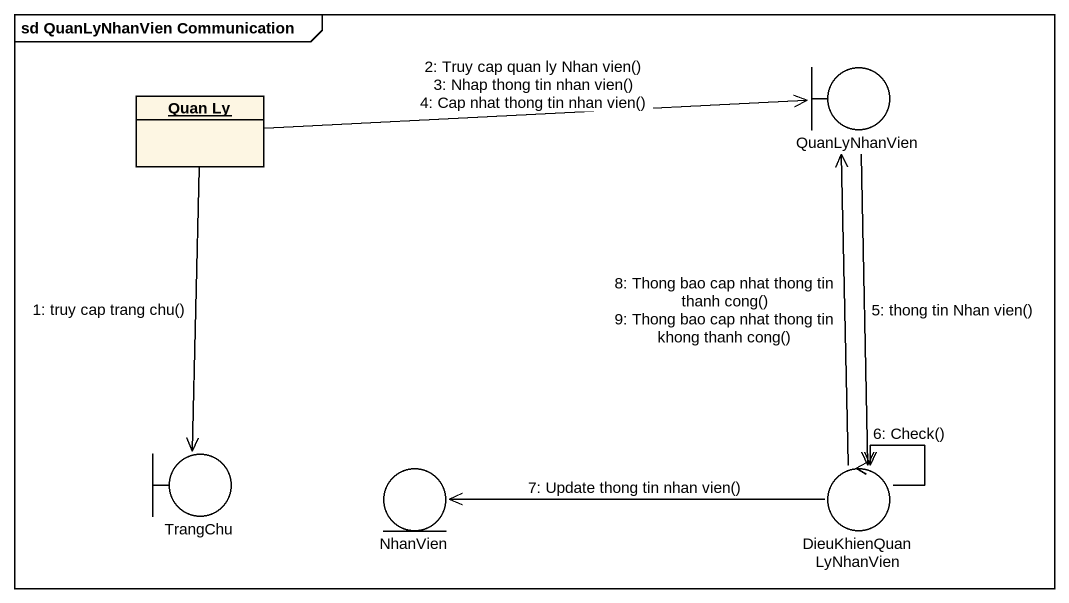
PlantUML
@startuml
mainframe sd QuanLyNhanVien Communication
allowmixing
hide circle
hide empty members
boundary QuanLyNhanVien
object "Quan Ly" as Quan_Ly
boundary TrangChu
entity NhanVien
control DieuKhienQuanLyNhanVien
Quan_Ly --> TrangChu : 1: truy cap trang chu()
Quan_Ly -right-> QuanLyNhanVien : 2: Truy cap quan ly Nhan vien()\n3: Nhap thong tin nhan vien()\n4: Cap nhat thong tin nhan vien()
QuanLyNhanVien --> DieuKhienQuanLyNhanVien : 5: thong tin Nhan vien()
DieuKhienQuanLyNhanVien --> DieuKhienQuanLyNhanVien : 6: Check()
DieuKhienQuanLyNhanVien -left-> NhanVien : 7: Update thong tin nhan vien()
DieuKhienQuanLyNhanVien -up-> QuanLyNhanVien : 8: Thong bao cap nhat thong tin thanh cong()\n9: Thong bao cap nhat thong tin khong thanh cong()
@enduml
